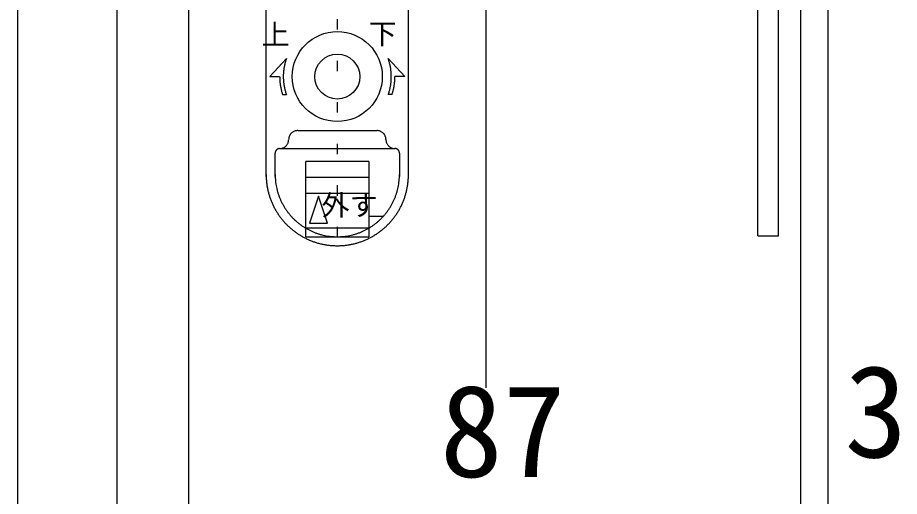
# Model space of a CAD drawing. Units: millimetres, scale not verified. Extents: x -800 to 800, y -554 to 554.
# Drawn here: x -226.8 to -128.8, y 309.9 to 363.1 of the extents above; entities that cross this region are included whole.
import ezdxf
from ezdxf.enums import TextEntityAlignment as Align

# ---------------------------------------------------------------- set-up
doc = ezdxf.new("R2010")
doc.units = ezdxf.units.MM
doc.header["$LTSCALE"] = 4
doc.linetypes.add('USER12', pattern=[1.154642, 0.288572, -0.86607])
doc.layers.add('2-0', color=7, linetype='Continuous', lineweight=25)
doc.styles.add('ＭＳ ゴシック', font='')
doc.styles.get('ＭＳ ゴシック').set_extended_font_data('MS Gothic')

msp = doc.modelspace()

# ---------------------------------------------------------------- linework, layer by layer
at = {"layer": '2-0'}
for p, q in [((-226.77, 424.853), (-226.77, 166.551)), ((-139.77, 166.551), (-139.77, 424.853)), ((-136.768, 166.551), (-136.768, 424.853)), ((-215.77, 388.853), (-215.77, 166.55)), ((-142.268, 338.853), (-142.268, 388.853)), ((-144.568, 338.853), (-144.568, 386.553)), ((-207.768, 166.551), (-207.768, 380.553)), ((-199.169, 345.453), (-199.169, 380.553)), ((-183.369, 345.453), (-183.369, 380.553)), ((-174.768, 380.553), (-174.768, 321.939)), ((-198.768, 356.554), (-196.923, 358.554)), ((-183.769, 356.554), (-185.614, 358.554)), ((-198.768, 356.554), (-197.67, 356.554)), ((-183.769, 356.554), (-184.867, 356.554)), ((-197.349, 354.553), (-196.923, 354.553)), ((-185.188, 354.553), (-185.614, 354.553)), ((-195.668, 350.553), (-186.869, 350.553)), ((-198.168, 345.453), (-198.168, 348.053)), ((-197.669, 348.553), (-185.12, 348.553)), ((-184.369, 348.053), (-184.369, 345.453)), ((-187.769, 347.1), (-194.769, 347.1)), ((-194.768, 345.369), (-187.768, 345.369)), ((-187.769, 343.553), (-194.769, 343.553)), ((-193.367, 343.251), (-194.369, 340.25)), ((-192.368, 340.251), (-193.367, 343.252)), ((-187.769, 341.053), (-186.126, 341.053)), ((-194.369, 340.251), (-192.368, 340.251)), ((-194.768, 339.745), (-187.768, 339.745)), ((-144.568, 338.853), (-142.268, 338.853)), ((-194.768, 338.753), (-187.768, 338.753))]:
    msp.add_line(p, q, dxfattribs=at)
at = {"layer": '2-0', "linetype": 'USER12'}
msp.add_line((-191.269, 390.654), (-191.269, 338.712), dxfattribs=at)
at = {"layer": '2-0'}
for points in [[(-194.768, 338.753), (-194.768, 339.745), (-194.768, 347.1)], [(-187.769, 347.1), (-187.769, 339.745), (-187.769, 338.753)]]:
    msp.add_lwpolyline(points, dxfattribs=at)
for centre, radius in [((-191.268, 356.554), 4.999), ((-191.269, 356.554), 2.5)]:
    msp.add_circle(centre, radius, dxfattribs=at)
for centre, radius, start, end in [((-191.304, 356.558), 5.963, 160.45642, 164.04114), ((-191.233, 356.558), 5.963, 15.95886, 19.54358), ((-191.285, 356.554), 5.983, 171.16097, 174.70186), ((-191.292, 356.555), 5.976, 167.6086, 171.161), ((-191.299, 356.557), 5.968, 164.04128, 167.60856), ((-191.238, 356.557), 5.968, 12.39144, 15.95872), ((-191.245, 356.555), 5.976, 8.839, 12.3914), ((-191.252, 356.554), 5.983, 5.29814, 8.83903), ((-191.252, 356.554), 6.417, 179.99987, 181.65045), ((-191.275, 356.553), 5.993, 178.23497, 181.76503), ((-191.279, 356.554), 5.989, 174.70177, 178.23509), ((-191.258, 356.554), 5.989, 1.76491, 5.29823), ((-191.262, 356.553), 5.993, 358.23497, 1.76503), ((-191.285, 356.554), 6.417, 358.34955, 0.00013), ((-191.259, 356.554), 6.41, 181.65043, 183.30193), ((-191.266, 356.553), 6.403, 183.30191, 184.95484), ((-191.274, 356.552), 6.396, 184.95482, 186.60968), ((-191.282, 356.551), 6.387, 186.60966, 188.26693), ((-191.291, 356.55), 6.378, 188.26692, 189.92708), ((-191.274, 356.554), 5.994, 181.76491, 185.29611), ((-191.275, 356.553), 5.994, 185.29602, 188.8327), ((-191.277, 356.553), 5.991, 188.83265, 192.37879), ((-191.26, 356.553), 5.991, 347.62121, 351.16735), ((-191.262, 356.553), 5.994, 351.1673, 354.70398), ((-191.263, 356.554), 5.994, 354.70389, 358.23509), ((-191.246, 356.55), 6.378, 350.07292, 351.73308), ((-191.255, 356.551), 6.387, 351.73307, 353.39034), ((-191.263, 356.552), 6.396, 353.39032, 355.04518), ((-191.271, 356.553), 6.403, 355.04516, 356.69809), ((-191.278, 356.554), 6.41, 356.69807, 358.34957), ((-191.301, 356.548), 6.368, 189.92707, 191.59057), ((-191.311, 356.546), 6.358, 191.59056, 193.25782), ((-191.321, 356.544), 6.347, 193.25782, 194.92923), ((-191.331, 356.541), 6.337, 194.92923, 196.60516), ((-191.34, 356.539), 6.327, 196.60517, 198.28591), ((-191.279, 356.553), 5.989, 192.37882, 195.93785), ((-191.279, 356.552), 5.989, 195.93799, 199.51257), ((-191.257, 356.552), 5.989, 340.48743, 344.06201), ((-191.258, 356.553), 5.989, 344.06215, 347.62118), ((-191.197, 356.539), 6.327, 341.71409, 343.39483), ((-191.206, 356.541), 6.337, 343.39484, 345.07077), ((-191.216, 356.544), 6.347, 345.07077, 346.74218), ((-191.226, 356.546), 6.358, 346.74218, 348.40944), ((-191.236, 356.548), 6.368, 348.40943, 350.07293), ((-195.662, 349.554), 1.007, 171.57713, 180.01706), ((-195.677, 349.556), 0.992, 163.21044, 171.56503), ((-195.678, 349.556), 0.991, 154.97891, 163.2034), ((-195.674, 349.554), 0.996, 146.88301, 154.97649), ((-195.668, 349.55), 1.002, 138.88722, 146.88398), ((-195.666, 349.548), 1.005, 130.93329, 138.88998), ((-195.666, 349.549), 1.004, 122.95483, 130.93614), ((-195.669, 349.553), 1, 114.89194, 122.9561), ((-195.67, 349.556), 0.996, 106.70549, 114.89004), ((-195.67, 349.554), 0.998, 98.39016, 106.69916), ((-195.668, 349.54), 1.013, 89.98381, 98.37888), ((-186.869, 349.54), 1.013, 81.62112, 90.01619), ((-186.867, 349.554), 0.998, 73.30084, 81.60984), ((-186.867, 349.556), 0.996, 65.10996, 73.29451), ((-186.868, 349.553), 1, 57.0439, 65.10806), ((-186.871, 349.549), 1.004, 49.06386, 57.04517), ((-186.871, 349.548), 1.005, 41.11002, 49.06671), ((-186.869, 349.55), 1.002, 33.11602, 41.11278), ((-186.863, 349.554), 0.996, 25.02351, 33.11699), ((-186.859, 349.556), 0.991, 16.7966, 25.02109), ((-186.86, 349.556), 0.992, 8.43497, 16.78956), ((-186.875, 349.554), 1.007, 359.98294, 8.42287), ((-197.666, 349.547), 0.994, 286.7483, 294.96462), ((-197.667, 349.551), 0.998, 294.96726, 303.06087), ((-197.67, 349.555), 1.002, 303.06017, 311.06311), ((-197.671, 349.557), 1.005, 311.06062, 319.02719), ((-197.67, 349.556), 1.003, 319.02458, 327.01729), ((-197.667, 349.553), 0.999, 327.01624, 335.09137), ((-197.663, 349.552), 0.995, 335.09345, 343.28695), ((-197.665, 349.552), 0.998, 343.2934, 351.60817), ((-197.681, 349.554), 1.013, 351.6195, 0.01652), ((-184.856, 349.554), 1.013, 179.98348, 188.3805), ((-184.871, 349.552), 0.998, 188.39183, 196.7066), ((-184.874, 349.552), 0.995, 196.71305, 204.90655), ((-184.87, 349.553), 0.999, 204.90863, 212.98376), ((-184.867, 349.556), 1.003, 212.98271, 220.97542), ((-184.865, 349.557), 1.005, 220.97281, 228.93938), ((-184.867, 349.555), 1.002, 228.93689, 236.93983), ((-184.87, 349.551), 0.998, 236.93913, 245.03274), ((-184.871, 349.547), 0.994, 245.03538, 253.2517), ((-197.666, 348.053), 0.502, 171.57487, 180.01359), ((-197.671, 348.054), 0.497, 163.23456, 171.56357), ((-197.671, 348.054), 0.497, 155.04544, 163.22861), ((-197.668, 348.052), 0.501, 146.99799, 155.04418), ((-197.665, 348.051), 0.504, 139.04708, 147.00003), ((-197.664, 348.05), 0.505, 131.12598, 139.05076), ((-197.666, 348.052), 0.503, 123.16124, 131.12957), ((-197.668, 348.055), 0.499, 115.08759, 123.16299), ((-197.67, 348.059), 0.495, 106.86274, 115.08581), ((-197.67, 348.06), 0.494, 98.48142, 106.85608), ((-197.669, 348.054), 0.499, 89.98554, 98.46928), ((-197.669, 349.568), 1.014, 269.98169, 278.39271), ((-197.666, 349.551), 0.997, 278.40475, 286.74115), ((-184.87, 349.551), 0.997, 253.25885, 261.59525), ((-184.868, 349.568), 1.014, 261.60729, 270.01831), ((-184.868, 348.054), 0.499, 81.53072, 90.01446), ((-184.867, 348.06), 0.494, 73.14392, 81.51858), ((-184.867, 348.059), 0.495, 64.91419, 73.13726), ((-184.869, 348.055), 0.499, 56.83701, 64.91241), ((-184.871, 348.052), 0.503, 48.87043, 56.83876), ((-184.873, 348.05), 0.505, 40.94924, 48.87402), ((-184.872, 348.051), 0.504, 32.99997, 40.95292), ((-184.869, 348.052), 0.501, 24.95582, 33.00201), ((-184.866, 348.054), 0.497, 16.77139, 24.95456), ((-184.866, 348.054), 0.497, 8.43643, 16.76544), ((-184.871, 348.053), 0.502, 359.98641, 8.42513), ((-191.144, 345.653), 8.026, 179.99754, 182.90044), ((-191.215, 345.649), 7.955, 182.90105, 185.79891), ((-191.266, 345.644), 7.903, 185.79945, 188.68877), ((-191.154, 345.653), 7.014, 179.99755, 182.89917), ((-191.216, 345.65), 6.952, 182.89977, 185.79631), ((-191.261, 345.645), 6.907, 185.79684, 188.6848), ((-191.276, 345.647), 6.907, 351.31505, 354.20309), ((-191.321, 345.651), 6.952, 354.20363, 357.10021), ((-191.383, 345.654), 7.014, 357.10081, 0.00245), ((-191.273, 345.644), 7.905, 351.3117, 354.20114), ((-191.326, 345.649), 7.958, 354.20168, 357.09941), ((-191.398, 345.653), 8.031, 357.10002, 0.00249), ((-191.301, 345.639), 7.868, 188.68924, 191.56713), ((-191.322, 345.635), 7.847, 191.56753, 194.43176), ((-191.291, 345.641), 6.876, 188.68527, 191.56179), ((-191.309, 345.637), 6.858, 191.56219, 194.42507), ((-191.317, 345.635), 6.85, 194.42539, 197.27307), ((-191.22, 345.636), 6.849, 342.72633, 345.5742), ((-191.228, 345.638), 6.858, 345.57452, 348.43755), ((-191.246, 345.642), 6.876, 348.43794, 351.31458), ((-191.216, 345.634), 7.847, 345.56777, 348.43257), ((-191.237, 345.639), 7.869, 348.43298, 351.31123), ((-191.33, 345.633), 7.838, 194.43209, 197.28109), ((-191.33, 345.633), 7.838, 197.28135, 200.1142), ((-191.323, 345.635), 7.846, 200.11439, 202.93079), ((-191.317, 345.635), 6.85, 197.27333, 200.10491), ((-191.311, 345.638), 6.857, 200.10509, 202.9203), ((-191.3, 345.642), 6.868, 202.92042, 205.71955), ((-191.236, 345.643), 6.867, 334.27918, 337.07855), ((-191.226, 345.639), 6.856, 337.07867, 339.89411), ((-191.22, 345.636), 6.85, 339.89429, 342.72608), ((-191.213, 345.634), 7.844, 337.06611, 339.88351), ((-191.206, 345.632), 7.837, 339.8837, 342.71744), ((-191.206, 345.632), 7.837, 342.7177, 345.56745), ((-191.311, 345.641), 7.858, 202.93092, 205.73116), ((-191.297, 345.648), 7.875, 205.73122, 208.51611), ((-191.281, 345.656), 7.892, 208.51612, 211.28695), ((-191.288, 345.648), 6.881, 205.71961, 208.50348), ((-191.275, 345.655), 6.896, 208.50349, 211.27341), ((-191.262, 345.663), 6.911, 211.27338, 214.03106), ((-191.252, 345.67), 6.924, 214.03099, 216.7785), ((-191.285, 345.671), 6.924, 323.2191, 325.9669), ((-191.274, 345.664), 6.91, 325.96683, 328.7248), ((-191.261, 345.656), 6.896, 328.72477, 331.49497), ((-191.248, 345.649), 6.881, 331.49498, 334.27911), ((-191.253, 345.654), 7.889, 328.70665, 331.47859), ((-191.238, 345.646), 7.872, 331.47861, 334.26461), ((-191.224, 345.639), 7.856, 334.26468, 337.06599), ((-191.267, 345.665), 7.909, 211.28691, 214.04538), ((-191.254, 345.673), 7.925, 214.04531, 216.79347), ((-191.243, 345.681), 7.938, 216.79338, 219.53356), ((-191.243, 345.676), 6.935, 216.7784, 219.51808), ((-191.237, 345.681), 6.942, 219.51796, 222.25235), ((-191.235, 345.683), 6.946, 222.25222, 224.98401), ((-191.302, 345.685), 6.945, 315.01278, 317.74483), ((-191.299, 345.682), 6.942, 317.7447, 320.47936), ((-191.293, 345.677), 6.934, 320.47924, 323.2192), ((-191.291, 345.679), 7.935, 320.45688, 323.19805), ((-191.281, 345.672), 7.922, 323.19795, 325.94717), ((-191.268, 345.663), 7.906, 325.9471, 328.70667), ((-191.236, 345.687), 7.947, 219.53344, 222.2682), ((-191.233, 345.69), 7.951, 222.26807, 225.00007), ((-191.233, 345.69), 7.951, 224.99993, 227.73193), ((-191.236, 345.686), 7.947, 227.7318, 230.46656), ((-191.235, 345.683), 6.945, 224.98387, 227.71582), ((-191.238, 345.68), 6.941, 227.71569, 230.45055), ((-191.243, 345.673), 6.932, 230.45043, 233.19088), ((-191.25, 345.664), 6.92, 233.19078, 235.93937), ((-191.258, 345.652), 6.906, 235.9393, 238.69836), ((-191.279, 345.654), 6.907, 301.2976, 304.05673), ((-191.287, 345.665), 6.921, 304.05667, 306.80538), ((-191.293, 345.675), 6.932, 306.80529, 309.54591), ((-191.299, 345.681), 6.941, 309.54579, 312.28086), ((-191.302, 345.684), 6.945, 312.28073, 315.01291), ((-191.299, 345.686), 7.945, 309.52112, 312.25635), ((-191.302, 345.689), 7.949, 312.25622, 314.98885), ((-191.302, 345.689), 7.949, 314.98871, 317.72148), ((-191.298, 345.685), 7.944, 317.72135, 320.45699), ((-191.242, 345.679), 7.938, 230.46644, 233.20662), ((-191.249, 345.669), 7.925, 233.20653, 235.95469), ((-191.258, 345.656), 7.909, 235.95462, 238.71309), ((-191.267, 345.642), 7.892, 238.71305, 241.48388), ((-191.266, 345.639), 6.891, 238.69833, 241.46989), ((-191.274, 345.625), 6.875, 241.46991, 244.25569), ((-191.28, 345.612), 6.861, 244.25575, 247.05703), ((-191.285, 345.601), 6.849, 247.05716, 249.87474), ((-191.287, 345.595), 6.842, 249.87492, 252.70908), ((-191.287, 345.594), 6.841, 252.70934, 255.55976), ((-191.286, 345.601), 6.849, 255.56008, 258.42583), ((-191.282, 345.619), 6.867, 258.42623, 261.30571), ((-191.277, 345.649), 6.898, 261.30618, 264.19715), ((-191.261, 345.654), 6.901, 275.80131, 278.69166), ((-191.256, 345.623), 6.87, 278.69213, 281.57108), ((-191.252, 345.605), 6.851, 281.57148, 284.43678), ((-191.25, 345.597), 6.843, 284.43711, 287.28718), ((-191.25, 345.598), 6.844, 287.28743, 290.12133), ((-191.253, 345.604), 6.851, 290.12151, 292.93891), ((-191.257, 345.614), 6.862, 292.93904, 295.74021), ((-191.263, 345.627), 6.876, 295.74028, 298.52602), ((-191.271, 345.641), 6.892, 298.52603, 301.29763), ((-191.27, 345.643), 7.893, 298.5037, 301.27426), ((-191.278, 345.657), 7.91, 301.27423, 304.03263), ((-191.287, 345.669), 7.924, 304.03256, 306.78084), ((-191.294, 345.679), 7.937, 306.78075, 309.52124), ((-191.275, 345.626), 7.875, 241.48389, 244.26878), ((-191.282, 345.612), 7.858, 244.26884, 247.06908), ((-191.287, 345.6), 7.846, 247.06921, 249.88561), ((-191.29, 345.593), 7.838, 249.8858, 252.71865), ((-191.29, 345.592), 7.838, 252.71891, 255.56791), ((-191.288, 345.601), 7.847, 255.56824, 258.43247), ((-191.284, 345.622), 7.868, 258.43287, 261.31076), ((-191.273, 345.694), 6.943, 264.19769, 267.09725), ((-191.27, 345.756), 7.005, 267.09785, 270.00246), ((-191.268, 345.761), 7.009, 269.99753, 272.90133), ((-191.265, 345.699), 6.946, 272.90193, 275.80077), ((-191.254, 345.626), 7.872, 278.68402, 281.56038), ((-191.25, 345.605), 7.851, 281.56077, 284.42362), ((-191.248, 345.596), 7.841, 284.42394, 287.27172), ((-191.248, 345.596), 7.841, 287.27197, 290.10378), ((-191.25, 345.603), 7.848, 290.10396, 292.91951), ((-191.255, 345.614), 7.861, 292.91963, 295.7192), ((-191.262, 345.628), 7.876, 295.71927, 298.50369), ((-191.279, 345.657), 7.903, 261.31123, 264.20055), ((-191.273, 345.708), 7.955, 264.20109, 267.09895), ((-191.27, 345.779), 8.026, 267.09956, 270.00246), ((-191.268, 345.784), 8.031, 269.99755, 272.89863), ((-191.265, 345.713), 7.96, 272.89923, 275.79535), ((-191.259, 345.661), 7.908, 275.79589, 278.68355)]:
    msp.add_arc(centre, radius, start, end, dxfattribs=at)

# ---------------------------------------------------------------- texts
at = {"layer": '2-0', "style": 'ＭＳ ゴシック'}
for s, height, p in [('上', 2.284, (-199.674, 359.411)), ('下', 2.284, (-187.788, 359.492)), ('外す', 2.284, (-193.024, 340.42)), ('3', 10.26, (-134.944, 311.139)), ('87', 10.26, (-179.87, 308.961))]:
    msp.add_text(s, height=height, dxfattribs=at).set_placement(p, align=Align.BOTTOM_LEFT)

doc.saveas('drawing.dxf')
